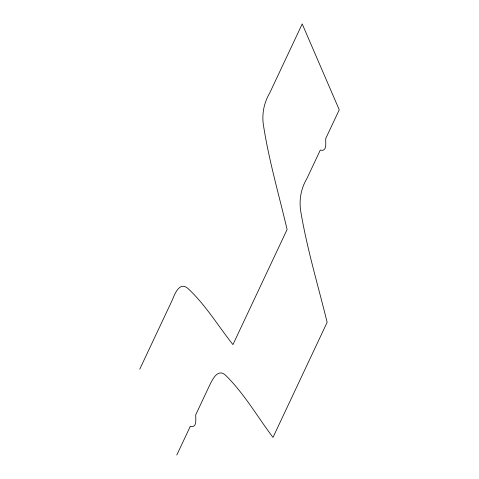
<?xml version="1.0" encoding="UTF-8"?>
<svg xmlns="http://www.w3.org/2000/svg" width="479" height="479" viewBox="0 0 479 479"><rect width="100%" height="100%" fill="white"/><g stroke="black" fill="none" stroke-linecap="round" stroke-linejoin="round"><path stroke-width="0.72" d="M139.748 369.201L172.242 300.147C174.667 294.238 179.427 281.317 187.666 288.226C205.449 304.596 217.981 325.786 232.944 344.605L287.101 229.525C279.089 195.306 269.168 161.435 263.684 126.678C261.528 115.086 263.719 103.123 269.719 92.998L302.213 23.95L339.252 109.799L325.714 138.569C325.492 142.598 327.397 152.13 320.295 150.077L306.758 178.853C300.543 189.235 298.752 201.605 301.111 213.43C307.44 250.236 318.26 286.095 327.139 322.331L272.988 437.417C257.445 416.778 244.392 393.87 225.944 375.602C217.729 367.441 212.299 379.913 209.281 386.002L195.743 414.772C195.51 418.796 197.426 428.328 190.325 426.28L176.787 455.05"/></g></svg>
